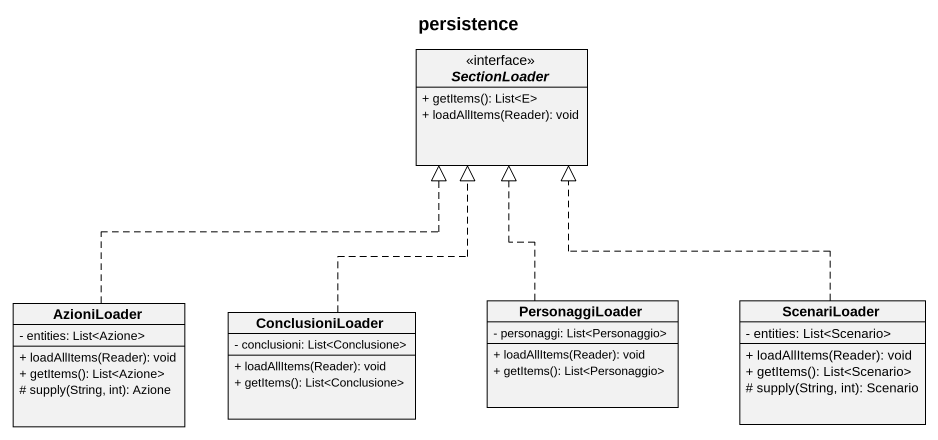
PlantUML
@startuml
title persistence
hide circle
hide empty members
skinparam classAttributeIconSize 0
interface SectionLoader <<interface>> {
  + getItems(): List<E>
  + loadAllItems(Reader): void
}
class AzioniLoader {
  - entities: List<Azione>
  + loadAllItems(Reader): void
  + getItems(): List<Azione>
  # supply(String, int): Azione
}
class ConclusioniLoader {
  - conclusioni: List<Conclusione>
  + loadAllItems(Reader): void
  + getItems(): List<Conclusione>
}
class PersonaggiLoader {
  - personaggi: List<Personaggio>
  + loadAllItems(Reader): void
  + getItems(): List<Personaggio>
}
class ScenariLoader {
  - entities: List<Scenario>
  + loadAllItems(Reader): void
  + getItems(): List<Scenario>
  # supply(String, int): Scenario
}
AzioniLoader .up.|> SectionLoader
ConclusioniLoader .up.|> SectionLoader
PersonaggiLoader .up.|> SectionLoader
ScenariLoader .up.|> SectionLoader
@enduml
